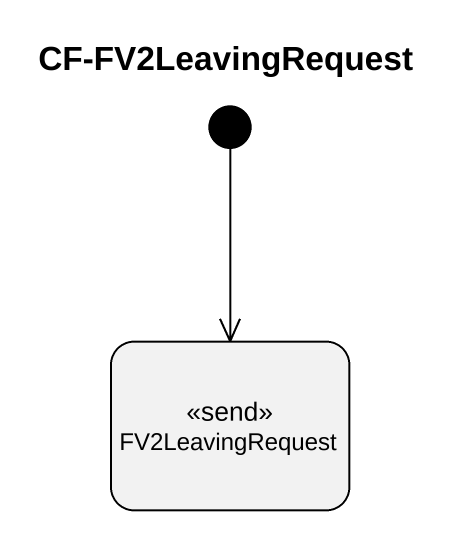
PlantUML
@startuml
title CF-FV2LeavingRequest
hide empty description
state FV2LeavingRequest <<send>>
[*] --> FV2LeavingRequest
@enduml
